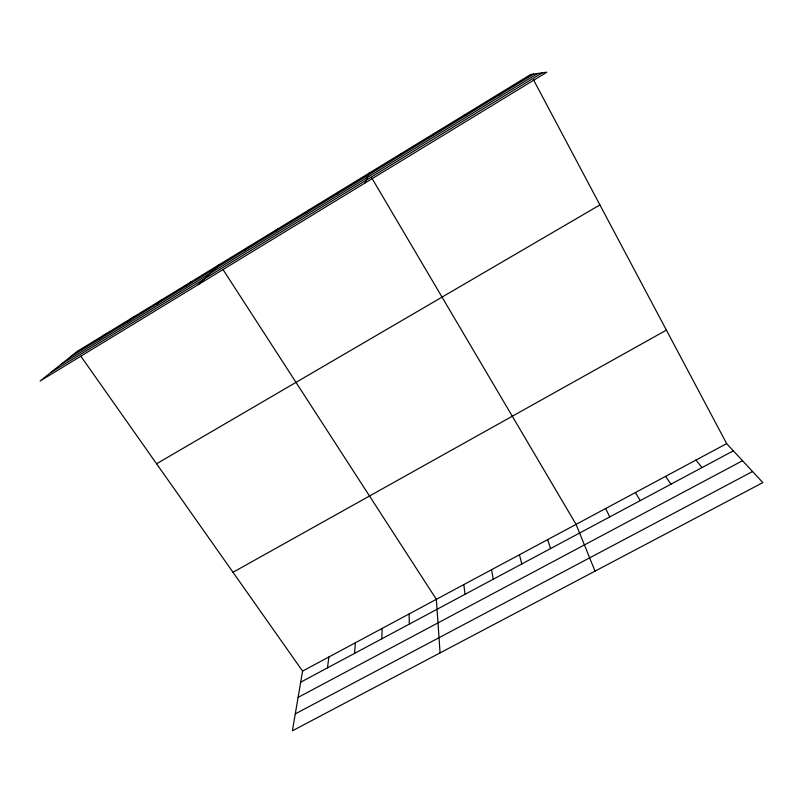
<?xml version="1.0" encoding="UTF-8"?>
<svg xmlns="http://www.w3.org/2000/svg" width="803" height="803" viewBox="0 0 803 803"><rect width="100%" height="100%" fill="white"/><g stroke="black" fill="none" stroke-linecap="round" stroke-linejoin="round"><path stroke-width="1.2" d="M400.647 155.25L400.657 153.885M381.786 638.827L382.148 628.398M354.514 653.411L355.398 642.751M327.483 667.865L328.879 656.974M80.872 356.251L302.58 671.087L292.402 730.8L762.85 482.603L726.655 443.607L533.543 79.898M365.084 182.974L368.978 173.227M337.15 194.005L338.535 191.817M306.344 212.815L308.392 210.225M275.841 231.425L278.531 228.453M245.648 249.863L248.96 246.511M198.261 284.643L219.681 264.388M186.125 286.189L190.672 282.104M156.796 304.096L161.945 299.639M127.757 321.822L133.489 317.014M98.99 339.378L105.293 334.229M70.503 356.763L533.634 74.077M61.068 364.301L537.729 73.495M50.76 372.522L542.206 72.862M156.585 463.773L599.921 204.926M233 572.278L666.4 330.123M302.58 671.087L726.655 443.607M300.683 682.199L733.35 450.824M298.094 697.395L742.534 460.721M295.283 713.897L752.552 471.512M497.669 94.654L499.867 94.694M464.997 114.598L466.443 115.09M695.98 460.059L702.013 467.577M432.666 134.342L433.379 135.275M665.587 476.37L670.967 484.179M223.053 269.607L436.35 599.329L440.084 652.889M371.478 177.463L576.072 524.379L595.033 571.134M635.464 492.52L640.222 500.62M605.633 508.52L609.758 516.911M547.636 539.636L550.567 548.569M519.441 554.753L521.799 563.947M491.506 569.739L493.293 579.194M463.813 584.594L465.047 594.3M409.139 613.924L409.289 624.112M77.369 351.282L40.15 380.993L546.853 72.2L530.673 74.498L77.369 351.282"/></g></svg>
